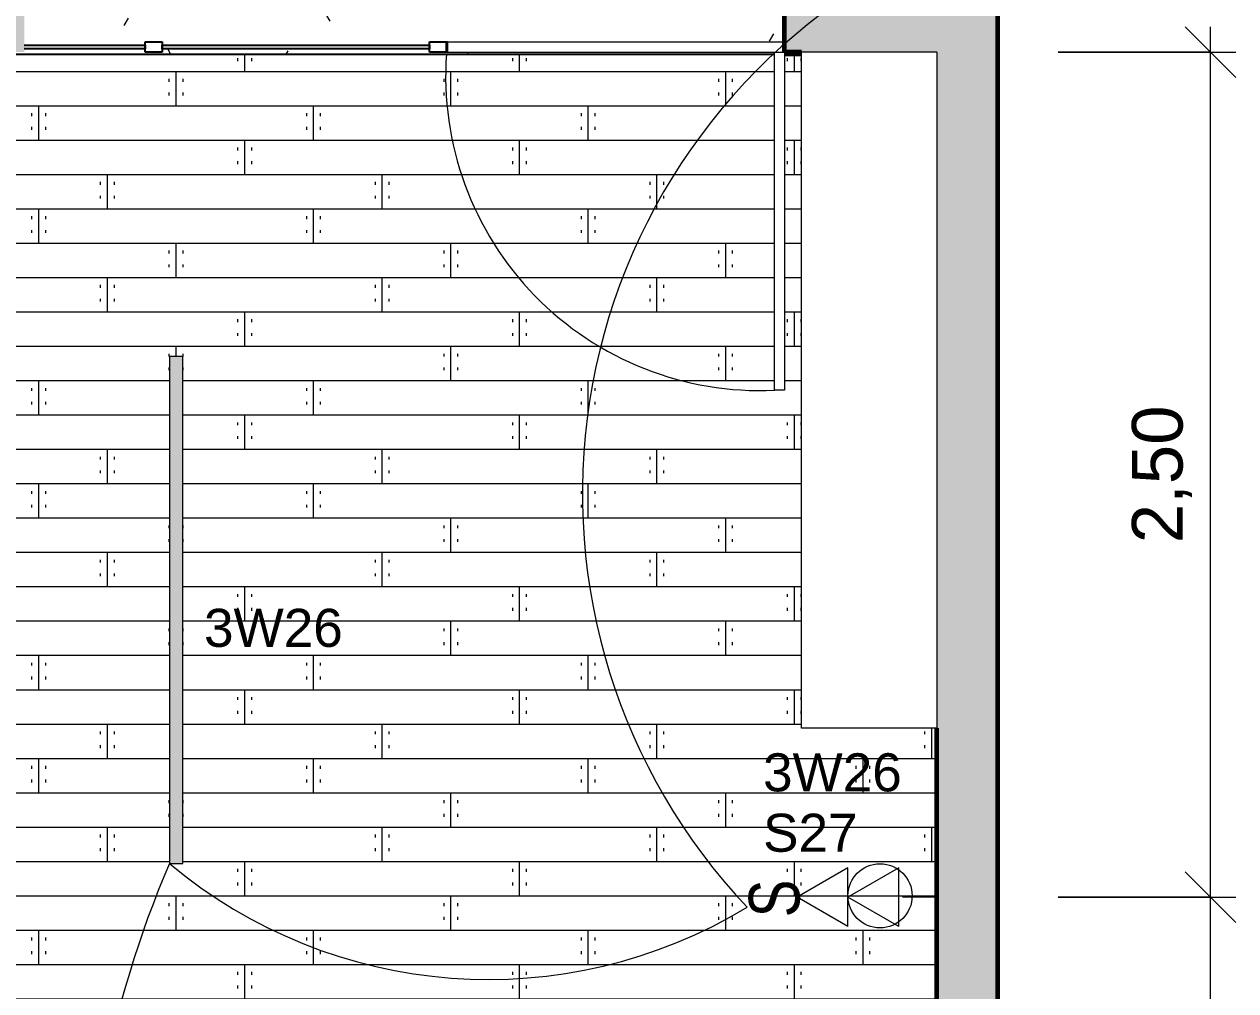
# Model space of a CAD drawing. Header units: millimetres. Extents: x -49742 to -28323, y -43447 to -3800.
# Drawn here: x -31907 to -28323, y -8256 to -5397 of the extents above; entities that cross this region are included whole.
import ezdxf

# ---------------------------------------------------------------- set-up
doc = ezdxf.new("R2010")
doc.units = ezdxf.units.MM
for name, color, linetype, lineweight in [('A-ANNO-DIMS', 211, 'Continuous', 9), ('A-ANNO-DIMS-75', 211, 'Continuous', 9), ('A-ANNO-NOTE', 131, 'Continuous', 9), ('A-DETL-GENF', 92, 'Continuous', 9), ('A-DETL-THIN', 151, 'Continuous', 9), ('A-DOOR', 31, 'Continuous', 9), ('A-FLOR', 192, 'Continuous', 25), ('A-FLOR-PATT', 8, 'Continuous', 25), ('A-GLAZ-CWMG', 51, 'Continuous', 9), ('A-ROOF', 132, 'Continuous', 9), ('A-ROOF-PATT', 132, 'Continuous', 9), ('A-WALL', 113, 'Continuous', 25), ('A-WALL-PATT', 111, 'Continuous', 25), ('G-ANNO-TEXT', 231, 'Continuous', 9), ('I-FURN', 30, 'Continuous', 9)]:
    doc.layers.add(name, color=color, linetype=linetype, lineweight=lineweight)
doc.styles.add('@Arial Unicode MS', font='ARIALUNI.ttf', dxfattribs={"height": 150})
doc.styles.add('Arial', font='arial.ttf', dxfattribs={"width": 0.8, "height": 150})
doc.styles.add('Arial_1', font='arial.ttf', dxfattribs={"height": 112.5})
doc.dimstyles.new('CRT_-__Metros_-_Linha_de_chamada_3_5_mm_1', dxfattribs={"dimscale": 304.8, "dimtxt": 150.876728, "dimasz": 0.492126, "dimexe": 0.246063, "dimexo": 0.0625, "dimgap": 0.123031, "dimtad": 1, "dimlfac": 0.001, "dimrnd": 0.01, "dimzin": 0, "dimdsep": 46, "dimtxsty": '@Arial Unicode MS', "dimblk1": 'OBLIQUE', "dimblk2": 'OBLIQUE', "dimsah": 1, "dimcen": 0.09, "dimdle": 0.246063, "dimazin": 0, "dimtfac": 1, "dimtdec": 4, "dimtix": 1, "dimtmove": 0, "dimatfit": 3, "dimfxl": 1.476378, "dimfxlon": 1, "dimtvp": 1, "dimtolj": 1, "dimtzin": 0, "dimarcsym": 2})

# ---------------------------------------------------------------- blocks, each defined once
blk = doc.blocks.new('Rectangular Mullion - Caibro-3577203-PONTOS ELÉTRICOS MEZANINO')
at = {"layer": 'A-GLAZ-CWMG'}
blk.add_line((-2384.6, -6072.4), (-2384, -6072.4), dxfattribs=at)
blk = doc.blocks.new('Porta inclinada - Porta inclinada Larissa-3958697-PONTOS ELÉTRICOS MEZANINO')
at = {"layer": 'A-DOOR', "lineweight": 25}
for p, q in [((1799, -60), (1799, 100)), ((-449.3, -69.9), (-91.7, -69.9)), ((-91.7, -90), (-91.7, -60)), ((-91.7, -60), (-41.7, -60)), ((-91.7, -69.9), (-91.7, -80.3)), ((-41.7, -60), (-41.7, -90)), ((-41.7, -80.3), (-41.7, -69.9)), ((-41.7, -69.9), (750, -69.9)), ((750, -90), (750, -60)), ((750, -60), (800, -60)), ((750, -69.9), (750, -80.3)), ((800, -60), (800, -90)), ((800, -90), (800, -60)), ((800, -60), (802.7, -60)), ((1799, -60), (1800, -60)), ((-91.7, -80.3), (-449.3, -80.3)), ((-41.7, -90), (-91.7, -90)), ((750, -80.3), (-41.7, -80.3)), ((800, -90), (750, -90)), ((802.7, -90), (800, -90)), ((1850, -100), (1800, -100))]:
    blk.add_line(p, q, dxfattribs=at)
at = {"layer": 'A-DOOR'}
for p, q in [((802.7, -60), (1799, -60)), ((802.7, -60), (802.7, -90)), ((1799, -60), (1799, -90)), ((802.7, -90), (1770, -90)), ((1770, -90), (1800, -90)), ((1770, -1090), (1770, -90)), ((1800, -90), (1800, -1090)), ((1800, -1090), (1770, -1090))]:
    blk.add_line(p, q, dxfattribs=at)
blk.add_arc((1726.7, -161.6), 929.4, 175.9301, 272.6725, dxfattribs=at)
blk = doc.blocks.new('estante - estante-4589433-PONTOS ELÉTRICOS MEZANINO')
at = {"layer": 'I-FURN', "color": 254}
for p, q in [((-990, 0), (1010, 0)), ((-990, 0), (-990, -400)), ((1010, 0), (1010, -400)), ((1010, -400), (-990, -400))]:
    blk.add_line(p, q, dxfattribs=at)
blk = doc.blocks.new('DIMBLOCK23-PONTOS ELÉTRICOS MEZANINO')
at = {"layer": 'A-ANNO-DIMS-75', "lineweight": 18, "transparency": 16777216}
for p, q in [((-28397.9, -7979.7), (-28472.9, -7904.7)), ((-28397.9, -7979.7), (-28322.9, -8054.7)), ((-28397.9, -12179.7), (-28472.9, -12104.7)), ((-28397.9, -12179.7), (-28322.9, -12254.7))]:
    blk.add_line(p, q, dxfattribs=at)
at = {"layer": 'A-ANNO-DIMS-75', "transparency": 16777216}
for p, q in [((-28847.9, -7979.7), (-28322.9, -7979.7)), ((-28397.9, -7979.7), (-28847.9, -7979.7)), ((-28397.9, -12179.7), (-28397.9, -7979.7)), ((-28847.9, -12179.7), (-28322.9, -12179.7)), ((-28397.9, -12179.7), (-28847.9, -12179.7))]:
    blk.add_line(p, q, dxfattribs=at)
at = {"layer": 'A-ANNO-DIMS-75', "color": 0, "transparency": 16777216, "insert": (-28630.1, -10282.6), "char_height": 150, "width": 487.012, "attachment_point": 1, "rotation": 90, "line_spacing_factor": 1.117605, "style": '@Arial Unicode MS'}
blk.add_mtext('4,20', dxfattribs=at)
blk = doc.blocks.new('_Oblique')
at = {"color": 0, "linetype": 'ByBlock', "lineweight": -2}
blk.add_line((-0.5, -0.5), (0.5, 0.5), dxfattribs=at)
blk = doc.blocks.new('DIMBLOCK24-PONTOS ELÉTRICOS MEZANINO')
at = {"layer": 'A-ANNO-DIMS-75', "lineweight": 18, "transparency": 16777216}
for p, q in [((-28397.9, -5479.7), (-28472.9, -5404.7)), ((-28397.9, -5479.7), (-28322.9, -5554.7)), ((-28397.9, -7979.7), (-28472.9, -7904.7)), ((-28397.9, -7979.7), (-28322.9, -8054.7))]:
    blk.add_line(p, q, dxfattribs=at)
at = {"layer": 'A-ANNO-DIMS-75', "transparency": 16777216}
for p, q in [((-28397.9, -7979.7), (-28397.9, -5404.7)), ((-28847.9, -5479.7), (-28322.9, -5479.7)), ((-28397.9, -5479.7), (-28847.9, -5479.7)), ((-28847.9, -7979.7), (-28322.9, -7979.7)), ((-28397.9, -7979.7), (-28847.9, -7979.7))]:
    blk.add_line(p, q, dxfattribs=at)
at = {"layer": 'A-ANNO-DIMS-75', "color": 0, "transparency": 16777216, "insert": (-28630.1, -6932.6), "char_height": 150, "width": 487.012, "attachment_point": 1, "rotation": 90, "line_spacing_factor": 1.117605, "style": '@Arial Unicode MS'}
blk.add_mtext('2,50', dxfattribs=at)

msp = doc.modelspace()

# ---------------------------------------------------------------- hatches: boundary and pattern name
at = {"layer": 'A-DETL-GENF'}
msp.add_hatch(color=133, dxfattribs=at).paths.add_polyline_path([(-31437.595, -7879.651), (-31437.595, -6379.651), (-31477.595, -6379.651), (-31477.595, -7879.651), (-31457.525, -7879.651)])
at = {"layer": 'A-FLOR-PATT', "lineweight": 9}
h = msp.add_hatch(dxfattribs=at)
h.set_pattern_fill('FP_1', color=9, style=0, pattern_type=2)
h.set_pattern_definition([(0, (-26642.98, 0), (609.6, 152.4), [25.146, -432.054, 25.146, -432.054, -2438.4]), (0, (-26642.98, 0), (609.6, 152.4), [-914.4, 25.146, -889.254, 25.146, -432.054, -1066.8]), (0, (-26642.98, 0), (609.6, 152.4), [-2286, 25.146, -279.654, 25.146, -736.854]), (120, (-26414.38, 76.2), (-436.7823, 451.729), [25.146, -432.054, 25.146, -432.054, -2438.4]), (120, (-26414.38, 76.2), (-436.7823, 451.729), [-914.4, 25.146, -889.254, 25.146, -432.054, -1066.8]), (120, (-26414.38, 76.2), (-436.7823, 451.729), [-2286, 25.146, -279.654, 25.146, -736.854]), (240, (-26338.18, 381), (-172.8177, -604.129), [25.146, -432.054, 25.146, -432.054, -2438.4]), (240, (-26338.18, 381), (-172.8177, -604.129), [-914.4, 25.146, -889.254, 25.146, -432.054, -1066.8]), (240, (-26338.18, 381), (-172.8177, -604.129), [-2286, 25.146, -279.654, 25.146, -736.854])])
h.paths.add_polyline_path([(-33707.595, -5485.283), (-33356.595, -5485.171), (-33356.595, -5479.651), (-33707.595, -5479.651)])
h.paths.add_polyline_path([(-32065.17, -5485.283), (-29687.595, -5485.283), (-29687.595, -5479.651), (-30707.595, -5479.651), (-30707.595, -5469.984), (-31499.262, -5469.984), (-31499.262, -5479.651), (-31549.262, -5479.651), (-31549.262, -5469.984), (-31906.937, -5469.984), (-31906.937, -5479.651), (-32903.72, -5479.651), (-32903.72, -5485.283), (-32356.541, -5485.283)])
h.paths.add_polyline_path([(-31499.262, -5459.577), (-30707.595, -5459.577), (-30707.595, -5449.651), (-29658.595, -5449.651), (-29658.595, -5289.651), (-29558.595, -5289.651), (-29558.595, -5299.651), (-29377.595, -5299.651), (-29377.547, -5287.411), (-29277.595, -5288.122), (-29277.595, -5299.651), (-29161.984, -5299.651), (-29161.984, -3999.651), (-29227.595, -3999.651), (-29227.595, -3799.651), (-33707.595, -3799.651), (-33707.595, -5299.651), (-33356.595, -5299.651), (-33356.595, -5289.651), (-32903.72, -5289.651), (-32903.72, -5299.651), (-31906.937, -5299.651), (-31906.937, -5459.577), (-31549.262, -5459.577), (-31549.262, -5449.651), (-31499.262, -5449.651)])
h.paths.add_polyline_path([(-29081.984, -5299.651), (-29027.595, -5299.651), (-29027.595, -3999.651), (-29081.984, -3999.651), (-29081.984, -5277.035)])
h.paths.add_polyline_path([(-29280.401, -5287.411), (-29279.844, -5286.909), (-29279.844, -5287.339)])
h.paths.add_polyline_path([(-29374.789, -5287.411), (-29375.349, -5286.91), (-29372.202, -5286.755)])
h.paths.add_polyline_path([(-29347.464, -5283.354), (-29347.464, -5281.48), (-29348.272, -5282.979)])
h.paths.add_polyline_path([(-29307.727, -5283.354), (-29304.892, -5285.812), (-29306.918, -5286.129), (-29349.546, -5285.417), (-29350.103, -5284.942), (-29351.445, -5284.069), (-29353.355, -5285.629), (-29357.582, -5286.129), (-29370.557, -5285.278), (-29373.855, -5285.013), (-29372.202, -5283.4), (-29371.085, -5280.519), (-29308.656, -5280.519), (-29307.989, -5282.774)])
h.paths.add_polyline_path([(-29295.34, -5286.129), (-29302.469, -5285.444), (-29304.306, -5284.434), (-29305.086, -5284.942), (-29306.918, -5282.979), (-29306.918, -5282.317), (-29307.727, -5280.519), (-29284.09, -5280.577), (-29282.426, -5284.045), (-29282.053, -5285.23), (-29283.412, -5286.038), (-29294.923, -5286.129)])
h.paths.add_polyline_path([(-29315.366, -5279.651), (-29339.824, -5279.651), (-29339.824, -5233.186), (-29342.635, -5227.872), (-29342.967, -5221.56), (-29341.795, -5217.762), (-29339.824, -5213.297), (-29339.824, -5143.625), (-29353.753, -5141.938), (-29368.887, -5138.714), (-29393.234, -5130.19), (-29411.01, -5120.612), (-29423.787, -5112.382), (-29445.733, -5093.103), (-29450.039, -5088.249), (-29462.115, -5072.455), (-29470.583, -5058.342), (-29476.689, -5045.169), (-29484.256, -5023.063), (-29486.233, -5015.104), (-29488.493, -5002.776), (-29489.76, -4982.151), (-29488.177, -4959.806), (-29482.676, -4935.586), (-29475.6, -4916.383), (-29465.094, -4896.685), (-29452.955, -4879.538), (-29441.649, -4867.361), (-29425.709, -4853.512), (-29416.146, -4846.632), (-29390.849, -4833.109), (-29371.064, -4826.269), (-29364.05, -4824.074), (-29345.251, -4821.137), (-29324.557, -4820.111), (-29304.329, -4821.883), (-29286.346, -4825.574), (-29261.957, -4834.111), (-29244.18, -4843.69), (-29231.042, -4852.219), (-29209.457, -4871.199), (-29205.107, -4876.106), (-29193.076, -4891.846), (-29184.608, -4905.959), (-29178.853, -4918.215), (-29170.934, -4941.238), (-29169.719, -4945.081), (-29166.317, -4967.706), (-29165.43, -4982.151), (-29167.881, -5008.86), (-29172.989, -5030.14), (-29179.604, -5047.938), (-29189.932, -5067.346), (-29201.46, -5083.59), (-29217.413, -5100.582), (-29238.918, -5117.706), (-29257.913, -5128.135), (-29271.233, -5133.91), (-29280.707, -5137.03), (-29295.096, -5140.853), (-29315.366, -5144.377), (-29315.044, -5214.739), (-29312.593, -5219.4), (-29312.197, -5225.761), (-29313.38, -5229.615), (-29315.366, -5234.05), (-29315.366, -5276.307)])
h.paths.add_polyline_path([(-30963.813, -3929.651), (-33690.095, -3929.651), (-33690.095, -3849.651), (-29240.095, -3849.651), (-29240.095, -3929.651), (-30925.835, -3929.651)])
h = msp.add_hatch(dxfattribs=at)
h.set_pattern_fill('FP_4', color=9, style=0, pattern_type=2)
h.set_pattern_definition([(0, (-31457.6, -6959.33), (0, 101.6), []), (90, (-31457.6, -6959.33), (-203.2, 203.2), [101.6, -711.2]), (90, (-31437.28, -6928.85), (-203.2, 203.2), [8.382, -32.258, 8.382, -763.778]), (90, (-30665.12, -6928.85), (-203.2, 203.2), [8.382, -32.258, 8.382, -763.778]), (90, (-31051.2, -6857.73), (-203.2, 203.2), [101.6, -711.2]), (90, (-31071.52, -6827.25), (-203.2, 203.2), [8.382, -32.258, 8.382, -763.778]), (90, (-31030.88, -6827.25), (-203.2, 203.2), [8.382, -32.258, 8.382, -763.778])])
h.paths.add_polyline_path([(-29207.595, -8369.651), (-29207.595, -7479.651), (-29607.595, -7479.651), (-29607.595, -5489.651), (-29657.595, -5489.651), (-29657.595, -6479.651), (-29687.595, -6479.651), (-29687.595, -5485.283), (-32903.72, -5485.283), (-32903.72, -5489.651), (-33301.688, -5490.22), (-33293.347, -5494.3), (-33285.115, -5515.42), (-33285.885, -7483.549), (-33294.245, -7501.899), (-33315.364, -7510.131), (-33538.198, -7510.384), (-33542.013, -7521.368), (-33540.329, -7523.265), (-33543.981, -7527.477), (-33540.329, -7530.431), (-33538.773, -7533.679), (-33535.537, -7558.047), (-33559.042, -7558.047), (-33555.805, -7533.679), (-33553.687, -7529.76), (-33551.131, -7526.976), (-33554.028, -7522.818), (-33553.9, -7521.523), (-33563.001, -7514.768), (-33569.242, -7510.131), (-33645.015, -7510.465), (-33660.008, -7522.092), (-33658.967, -7523.265), (-33662.619, -7527.477), (-33659.081, -7530.194), (-33657.412, -7533.679), (-33654.175, -7558.047), (-33677.68, -7558.047), (-33674.443, -7533.679), (-33672.325, -7529.76), (-33669.849, -7526.885), (-33672.761, -7522.925), (-33671.182, -7521.146), (-33673.063, -7517.011), (-33675.72, -7510.131), (-33683.493, -7509.361), (-33702.007, -7500.621), (-33707.595, -7489.651), (-33707.595, -8289.651), (-29980.095, -8289.651), (-29980.095, -8342.151), (-29927.595, -8342.151), (-29927.595, -8369.651), (-29330.765, -8369.651)])
h.paths.add_polyline_path([(-31477.595, -7879.651), (-31477.595, -6379.651), (-31437.595, -6379.651), (-31437.595, -7879.651), (-31457.525, -7879.651)])
h.paths.add_polyline_path([(-33698.218, -5489.651), (-33691.329, -5489.291), (-33682.031, -5485.283), (-33707.595, -5485.941), (-33707.595, -5489.651), (-33700.946, -5489.651)])
at = {"layer": 'A-ROOF-PATT'}
h = msp.add_hatch(dxfattribs=at)
h.set_pattern_fill('FP_3', color=256, style=0, pattern_type=2)
h.set_pattern_definition([(180, (-26703.94, 164.45), (-3e-14, -218.959), [30.48, -121.92]), (223.766, (-26642.975, 208.246), (-152.3984, -218.9679), [42.206, -590.885]), (316.234, (-26795.375, 208.246), (152.3984, -218.9679), [42.206, -590.885]), (205.59, (-26673.455, 179.05), (-304.8017, -218.9575), [33.795, -473.132]), (154.41, (-26734.415, 164.454), (-304.8017, 218.9575), [33.795, -473.125]), (270, (-26642.98, 208.25), (152.4, 9e-15), [])])
h.paths.add_polyline_path([(-29027.595, -7589.651), (-29026.942, -7589.651), (-29027.595, -7456.643)])
at = {"layer": 'A-WALL-PATT'}
h = msp.add_hatch(color=256, dxfattribs=at)
h.paths.add_polyline_path([(-33158.437, -5479.651), (-31906.937, -5479.651), (-31906.937, -5299.651), (-33158.437, -5299.651)])
h.paths.add_polyline_path([(-29657.595, -5479.651), (-29027.595, -5479.651), (-29027.595, -5299.651), (-29657.595, -5299.651)])
msp.add_hatch(color=256, dxfattribs=at).paths.add_polyline_path([(-29099.649, -12801.982), (-29027.595, -12801.982), (-29027.595, -5479.651), (-29207.595, -5479.651), (-29207.595, -12801.982)])

# ---------------------------------------------------------------- linework, layer by layer
at = {"layer": 'A-ANNO-NOTE'}
for p, q in [((-29470.095, -7893.048), (-29620.095, -7979.651)), ((-29320.095, -7893.048), (-29470.095, -7979.651)), ((-29470.095, -8066.253), (-29470.095, -7893.048)), ((-29320.095, -8066.253), (-29320.095, -7893.048)), ((-29470.095, -8066.253), (-29620.095, -7979.651)), ((-29320.095, -8066.253), (-29470.095, -7979.651)), ((-29207.595, -7979.651), (-29308.845, -7979.651)), ((-29207.595, -7979.651), (-29308.845, -7979.651))]:
    msp.add_line(p, q, dxfattribs=at)
at = {"layer": 'A-DETL-THIN'}
for p, q in [((-31437.595, -6379.651), (-31477.595, -6379.651)), ((-31477.595, -6379.651), (-31477.595, -7879.651)), ((-31437.595, -7879.651), (-31437.595, -6379.651)), ((-31477.595, -7879.651), (-31437.595, -7879.651))]:
    msp.add_line(p, q, dxfattribs=at)
msp.add_circle((-29375.26, -7975.331), 95, dxfattribs=at)
for centre, radius, start, end in [((-28477.469, -6785.707), 1778.315, 118.852085, 223.450574), ((-28539.779, -9131.028), 3193.229, 156.928184, 254.60307), ((-30532.921, -6750.798), 1471.977, 230.075915, 301.28779)]:
    msp.add_arc(centre, radius, start, end, dxfattribs=at)
at = {"layer": 'A-FLOR'}
msp.add_line((-32903.781, -5485.283), (-29687.595, -5485.283), dxfattribs=at)
at = {"layer": 'A-ROOF'}
for p, q in [((-29026.942, -6089.651), (-29027.595, -6089.651)), ((-29026.942, -7589.651), (-29027.595, -7589.651))]:
    msp.add_line(p, q, dxfattribs=at)
at = {"layer": 'A-WALL', "lineweight": 60}
for p, q in [((-29657.595, -5479.651), (-29657.595, -5299.651)), ((-29027.595, -5299.651), (-29027.595, -10311.243)), ((-29607.595, -5479.651), (-29657.595, -5479.651)), ((-29207.595, -12801.982), (-29207.595, -7479.651))]:
    msp.add_line(p, q, dxfattribs=at)

# ---------------------------------------------------------------- block references
at = {"layer": 'A-DOOR'}
msp.add_blockref('Porta inclinada - Porta inclinada Larissa-3958697-PONTOS ELÉTRICOS MEZANINO', (-31457.595, -5389.651), dxfattribs=at)
at = {"layer": 'A-GLAZ-CWMG'}
msp.add_blockref('Rectangular Mullion - Caibro-3577203-PONTOS ELÉTRICOS MEZANINO', (-26642.975, 0), dxfattribs=at)
at = {"layer": 'I-FURN', "color": 254, "rotation": 269.9999999999997}
msp.add_blockref('estante - estante-4589433-PONTOS ELÉTRICOS MEZANINO', (-29207.595, -6469.651), dxfattribs=at)

# ---------------------------------------------------------------- texts
at = {"layer": 'A-ANNO-NOTE', "insert": (-29763.301, -8039.084), "char_height": 150, "width": 139.49363, "attachment_point": 1, "rotation": 90, "style": 'Arial'}
msp.add_mtext('S', dxfattribs=at)
at = {"layer": 'G-ANNO-TEXT', "color": 33, "char_height": 112.5, "attachment_point": 1, "style": 'Arial_1'}
for s, insert, width in [('3W26', (-31375.05, -7126.422), 517.08844), ('3W26', (-29721.319, -7553.888), 517.08844), ('S27', (-29721.319, -7732.482), 342.72141)]:
    msp.add_mtext(s, dxfattribs=dict(at, insert=insert, width=width))

# ---------------------------------------------------------------- dimensions: what is measured, and where the dimension line sits
at = {"layer": 'A-ANNO-DIMS'}
for base, p1, p2, override, picture, middle in [((-28397.865, -5479.651), (-28847.865, -7979.651), (-28847.865, -5479.651), {"dimpost": '<>', "dimfxl": 2500}, 'DIMBLOCK24-PONTOS ELÉTRICOS MEZANINO', (-28512.002, -6729.651)), ((-28397.865, -7979.651), (-28847.865, -12179.651), (-28847.865, -7979.651), {"dimpost": '<>', "dimfxl": 4200}, 'DIMBLOCK23-PONTOS ELÉTRICOS MEZANINO', (-28512.002, -10079.651))]:
    dim = msp.add_linear_dim(base=base, p1=p1, p2=p2, angle=90, dimstyle='CRT_-__Metros_-_Linha_de_chamada_3_5_mm_1', override=override, dxfattribs=at)
    dim.commit()
    dim.dimension.update_dxf_attribs({"geometry": picture, "text_midpoint": middle})

doc.saveas('drawing.dxf')
